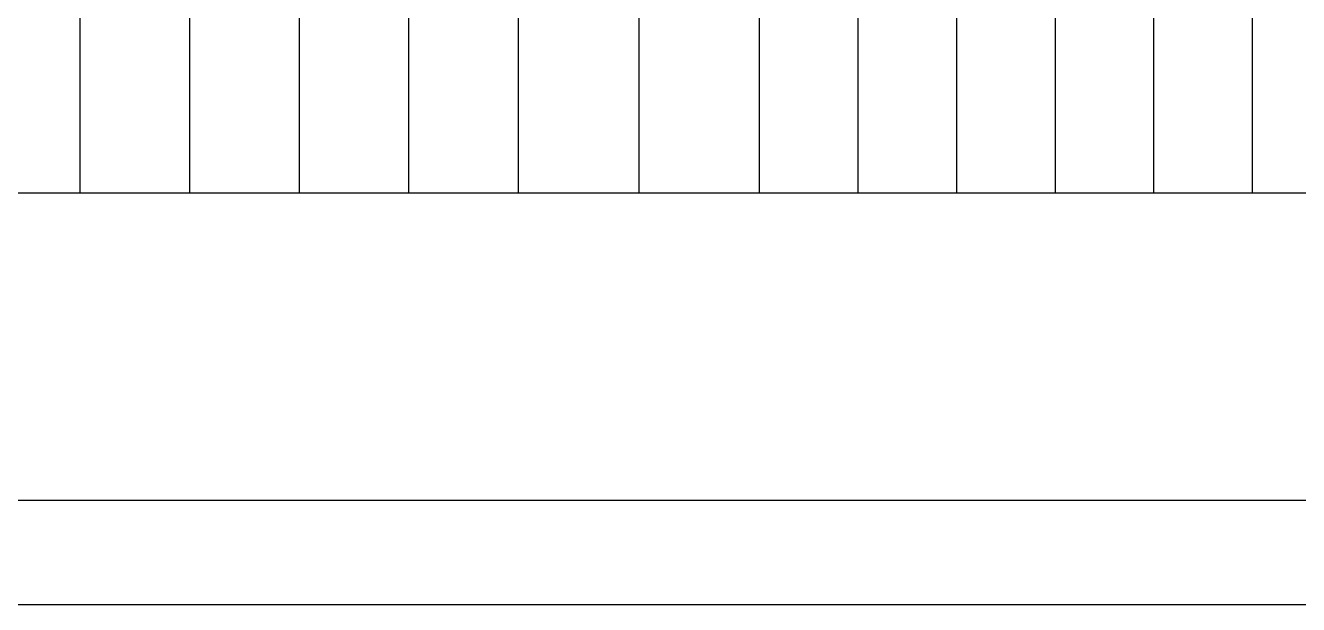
# Model space of a CAD drawing. Header units: millimetres. Extents: x 10462777 to 22643323, y 453826 to 1389191.
# Drawn here: x 11554226 to 11612322, y 652116 to 678554 of the extents above; entities that cross this region are included whole.
import ezdxf

# ---------------------------------------------------------------- set-up
doc = ezdxf.new("R2010")
doc.units = ezdxf.units.MM
doc.header["$LTSCALE"] = 200
doc.header["$MEASUREMENT"] = 0
doc.layers.get('0').update_dxf_attribs({"linetype": 'CONTINUOUS'})
doc.layers.add('CEN', color=1, linetype='CONTINUOUS')
doc.layers.add('SHEET', color=3, linetype='CONTINUOUS')
doc.layers.add('OFF', color=33, linetype='CONTINUOUS', plot=False)

# ---------------------------------------------------------------- blocks, each defined once
blk = doc.blocks.new('아키람시트')
at = {"layer": 'SHEET', "color": 4}
for p, q in [((122934, -593981), (161875, -593981)), ((121173, -595171), (163173, -595171))]:
    blk.add_line(p, q, dxfattribs=at)

msp = doc.modelspace()

# ---------------------------------------------------------------- linework, layer by layer
at = {"layer": 'CEN'}
for p, q in [((11556725.71196, 670904.83937), (11556725.71196, 745563.62423)), ((11561725.71196, 670904.8439), (11561725.71196, 745563.62876)), ((11566725.71196, 670904.84842), (11566725.71196, 745563.63328)), ((11571725.71196, 670904.85295), (11571725.71196, 745563.63781)), ((11576725.71196, 670904.85748), (11576725.71196, 745563.64234)), ((11582225.71196, 670904.86246), (11582225.71196, 745563.64732)), ((11610225.71196, 670904.88781), (11610225.71196, 745563.67267)), ((11587725.71196, 670904.86744), (11587725.71196, 723691.31407)), ((11592225.71196, 670904.87151), (11592225.71196, 723691.31407)), ((11596725.71196, 670904.87559), (11596725.71196, 723691.31407)), ((11601225.71196, 670904.87966), (11601225.71196, 723691.31407)), ((11605725.71196, 670904.88373), (11605725.71196, 723691.31407))]:
    msp.add_line(p, q, dxfattribs=at)
at = {"layer": 'OFF', "color": 156, "ltscale": 10}
msp.add_lwpolyline([(11526804.71195, 745563.59714), (11526804.71195, 670904.81228), (11649056.68457, 670904.92297), (11649056.68457, 745563.70783)], close=True, dxfattribs=at)

# ---------------------------------------------------------------- block references
at = {"xscale": 4, "yscale": 4, "zscale": 4}
msp.add_blockref('아키람시트', (11023015.41962, 3032798.09622), dxfattribs=at)

doc.saveas('drawing.dxf')
